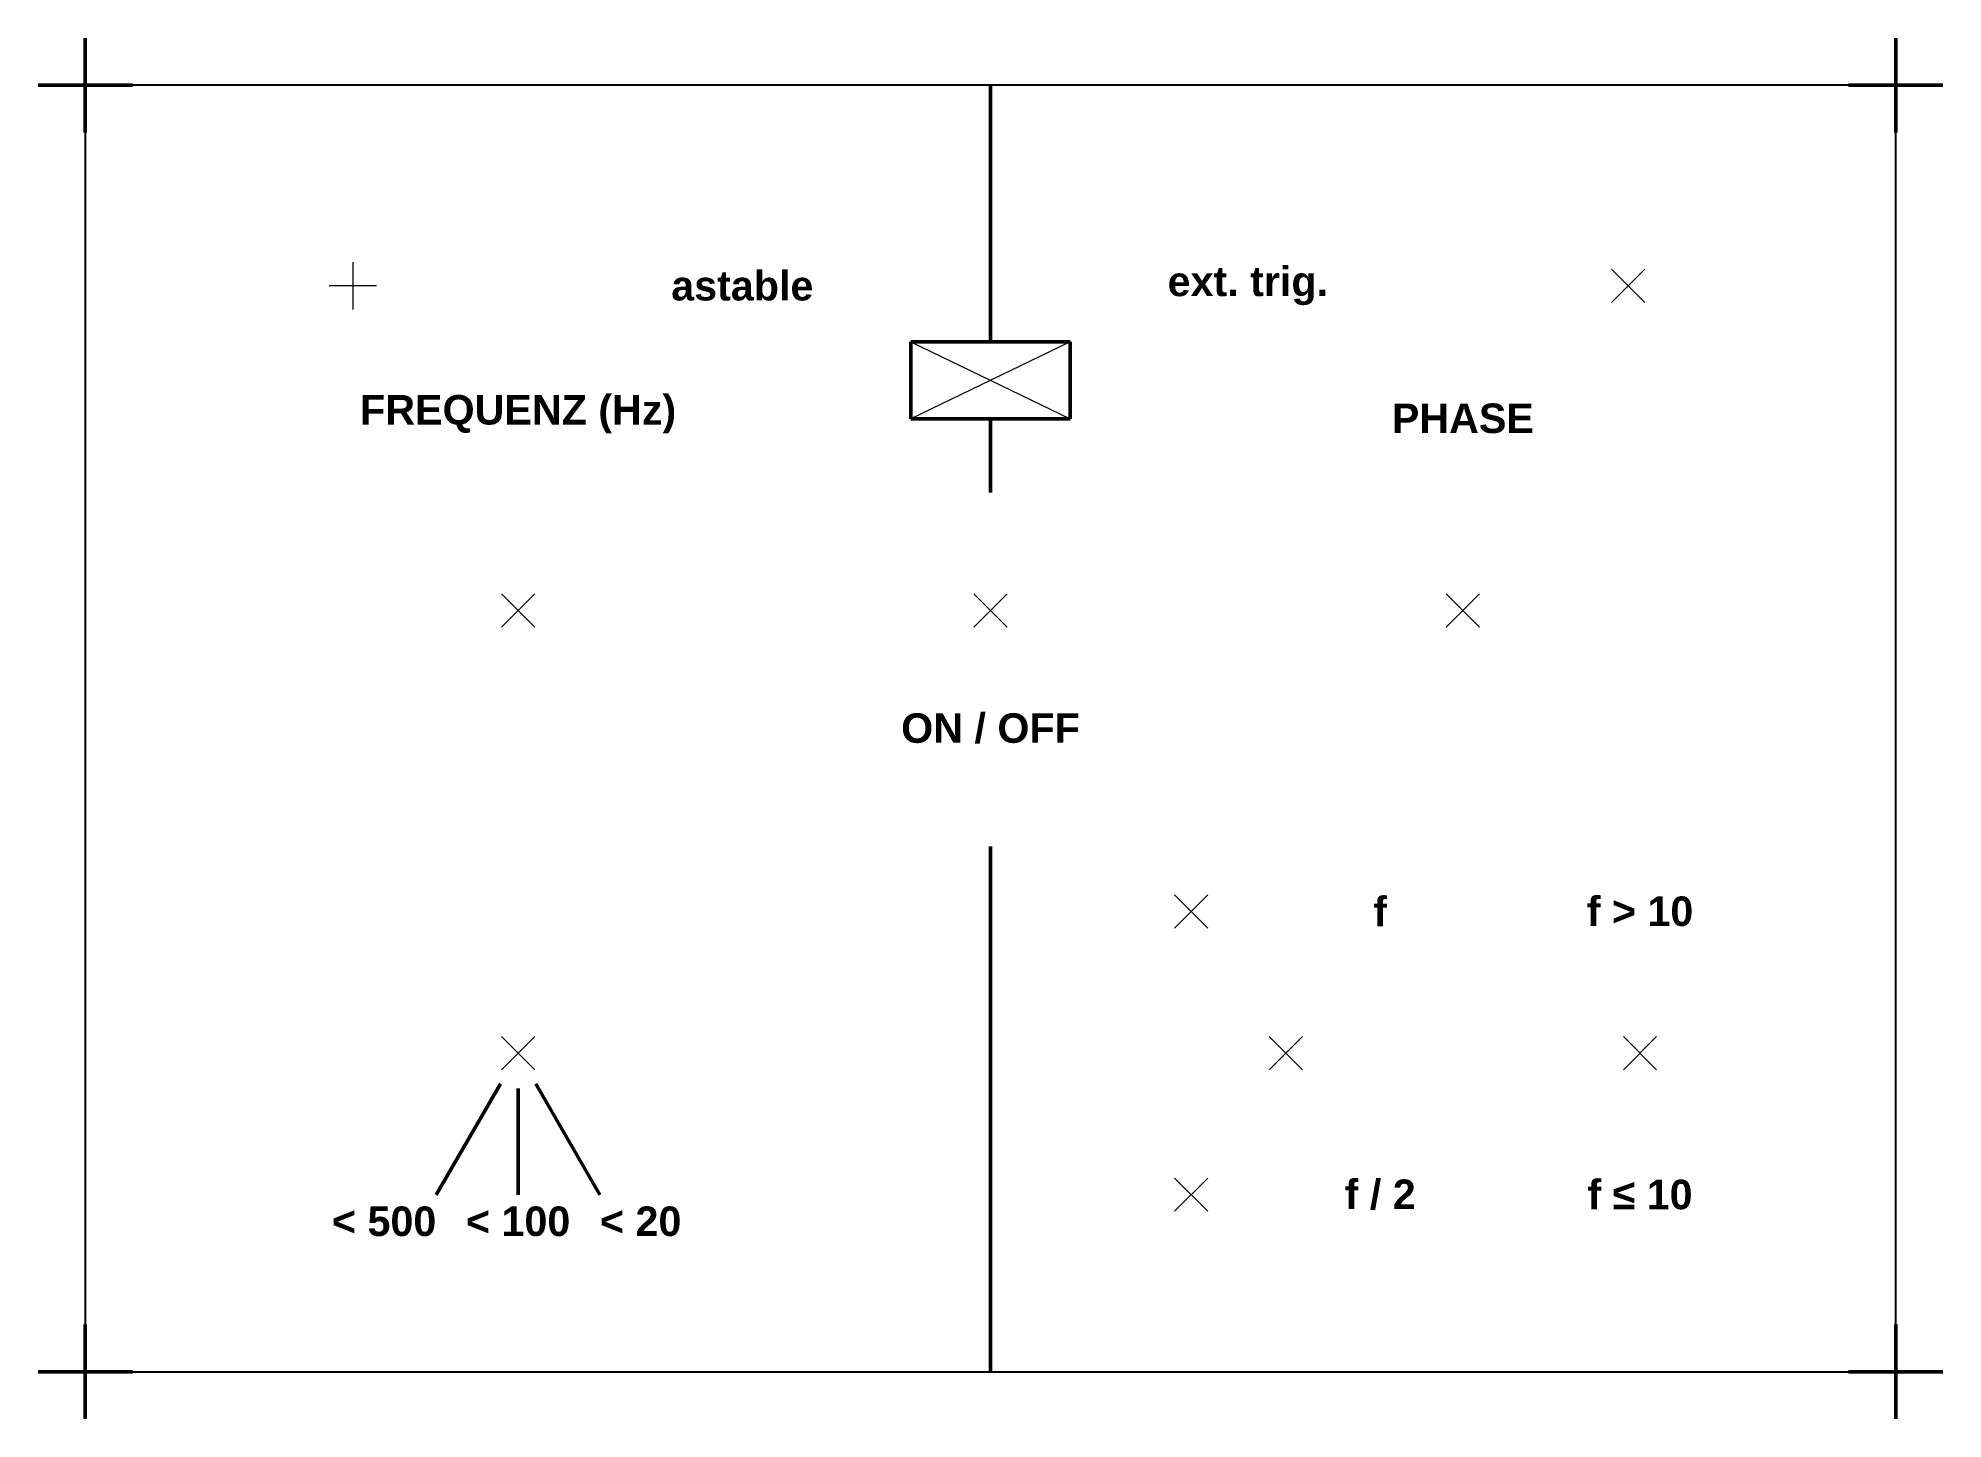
# Model space of a CAD drawing. Header units: millimetres. Extents: x -6 to 155, y -6 to 111.
import ezdxf

# ---------------------------------------------------------------- set-up
doc = ezdxf.new("R2010")
doc.units = ezdxf.units.MM
for name, color, linetype, lineweight, true_color in [('Beschriftung', 7, 'Continuous', 50, 0x000000), ('CutOut', 134, 'Continuous', 25, 0x008080), ('Referenzen', 30, 'Continuous', 18, 0xff7f00)]:
    doc.layers.add(name, color=color, linetype=linetype, lineweight=lineweight, true_color=true_color)
doc.styles.add('textstyle0', font='')
doc.styles.add('textstyle1', font='')
doc.styles.add('textstyle10', font='')
doc.styles.add('textstyle11', font='')
doc.styles.add('textstyle2', font='')
doc.styles.add('textstyle3', font='')
doc.styles.add('textstyle4', font='')
doc.styles.add('textstyle5', font='')
doc.styles.add('textstyle6', font='')
doc.styles.add('textstyle7', font='')
doc.styles.add('textstyle8', font='')
doc.styles.add('textstyle9', font='')
doc.styles.get('textstyle0').set_extended_font_data('Helvetica', bold=True)
doc.styles.get('textstyle1').set_extended_font_data('Helvetica', bold=True)
doc.styles.get('textstyle10').set_extended_font_data('Helvetica', bold=True)
doc.styles.get('textstyle11').set_extended_font_data('Helvetica', bold=True)
doc.styles.get('textstyle2').set_extended_font_data('Helvetica', bold=True)
doc.styles.get('textstyle3').set_extended_font_data('Helvetica', bold=True)
doc.styles.get('textstyle4').set_extended_font_data('Helvetica', bold=True)
doc.styles.get('textstyle5').set_extended_font_data('Helvetica', bold=True)
doc.styles.get('textstyle6').set_extended_font_data('Helvetica', bold=True)
doc.styles.get('textstyle7').set_extended_font_data('Helvetica', bold=True)
doc.styles.get('textstyle8').set_extended_font_data('Helvetica', bold=True)
doc.styles.get('textstyle9').set_extended_font_data('Helvetica', bold=True)

msp = doc.modelspace()

# ---------------------------------------------------------------- linework, layer by layer
at = {"layer": 'Beschriftung'}
for p, q in [((-2, 111), (-2, 103)), ((151.3, 111), (151.3, 103)), ((2, 107), (-6, 107)), ((155.3, 107), (147.3, 107)), ((81.4, 85.25), (67.9, 85.25)), ((67.9, 85.25), (67.9, 78.75)), ((81.4, 78.75), (81.4, 85.25)), ((67.9, 78.75), (81.4, 78.75)), ((74.65, 72.5), (74.65, 78.75)), ((33.15, 22.4), (27.72, 13)), ((34.65, 22), (34.65, 13)), ((36.15, 22.4), (41.58, 13)), ((-2, 2), (-2, -6)), ((151.3, 2), (151.3, -6)), ((2, -2), (-6, -2)), ((155.3, -2), (147.3, -2))]:
    msp.add_line(p, q, dxfattribs=at)
at = {"layer": 'Beschriftung', "lineweight": 50}
for p, q in [((74.65, 107), (74.65, 85.25)), ((74.65, 42.5), (74.65, -2))]:
    msp.add_line(p, q, dxfattribs=at)
at = {"layer": 'CutOut'}
for p, q in [((-2, 107), (-2, -2)), ((151.3, 107), (-2, 107)), ((151.3, -2), (151.3, 107)), ((-2, -2), (151.3, -2))]:
    msp.add_line(p, q, dxfattribs=at)
at = {"layer": 'Referenzen'}
for p, q in [((20.65, 92), (20.65, 88)), ((127.24, 88.59), (130.06, 91.41)), ((127.24, 91.41), (130.06, 88.59)), ((22.65, 90), (18.65, 90)), ((67.9, 85.25), (81.4, 78.75)), ((81.4, 85.25), (67.9, 78.75)), ((33.24, 61.09), (36.06, 63.91)), ((33.24, 63.91), (36.06, 61.09)), ((73.24, 61.09), (76.06, 63.91)), ((73.24, 63.91), (76.06, 61.09)), ((113.24, 61.09), (116.06, 63.91)), ((113.24, 63.91), (116.06, 61.09)), ((90.24, 35.59), (93.06, 38.41)), ((90.24, 38.41), (93.06, 35.59)), ((33.24, 23.59), (36.06, 26.41)), ((33.24, 26.41), (36.06, 23.59)), ((98.24, 23.59), (101.06, 26.41)), ((98.24, 26.41), (101.06, 23.59)), ((128.24, 23.59), (131.06, 26.41)), ((128.24, 26.41), (131.06, 23.59)), ((90.24, 11.59), (93.06, 14.41)), ((90.24, 14.41), (93.06, 11.59))]:
    msp.add_line(p, q, dxfattribs=at)

# ---------------------------------------------------------------- texts
at = {"layer": 'Beschriftung', "char_height": 2.5}
for s, insert, attachment_point, style in [('astable', (59.65, 90), 6, 'textstyle8'), ('ext. trig.', (89.65, 90), 4, 'textstyle7'), ('FREQUENZ (Hz)', (34.65, 77.5), 8, 'textstyle6'), ('PHASE', (114.65, 77.5), 8, 'textstyle5'), ('ON / OFF', (74.65, 52.5), 5, 'textstyle4'), ('f', (107.65, 37), 5, 'textstyle3'), ('f > 10', (129.65, 37), 5, 'textstyle1'), ('f / 2', (107.65, 13), 5, 'textstyle2'), ('f ≤ 10', (129.65, 13), 5, 'textstyle0'), ('< 500', (27.72, 12), 3, 'textstyle10'), ('< 100', (34.65, 12), 2, 'textstyle11'), ('< 20', (41.58, 12), 1, 'textstyle9')]:
    msp.add_mtext(s, dxfattribs=dict(at, insert=insert, attachment_point=attachment_point, style=style))

doc.saveas('drawing.dxf')
